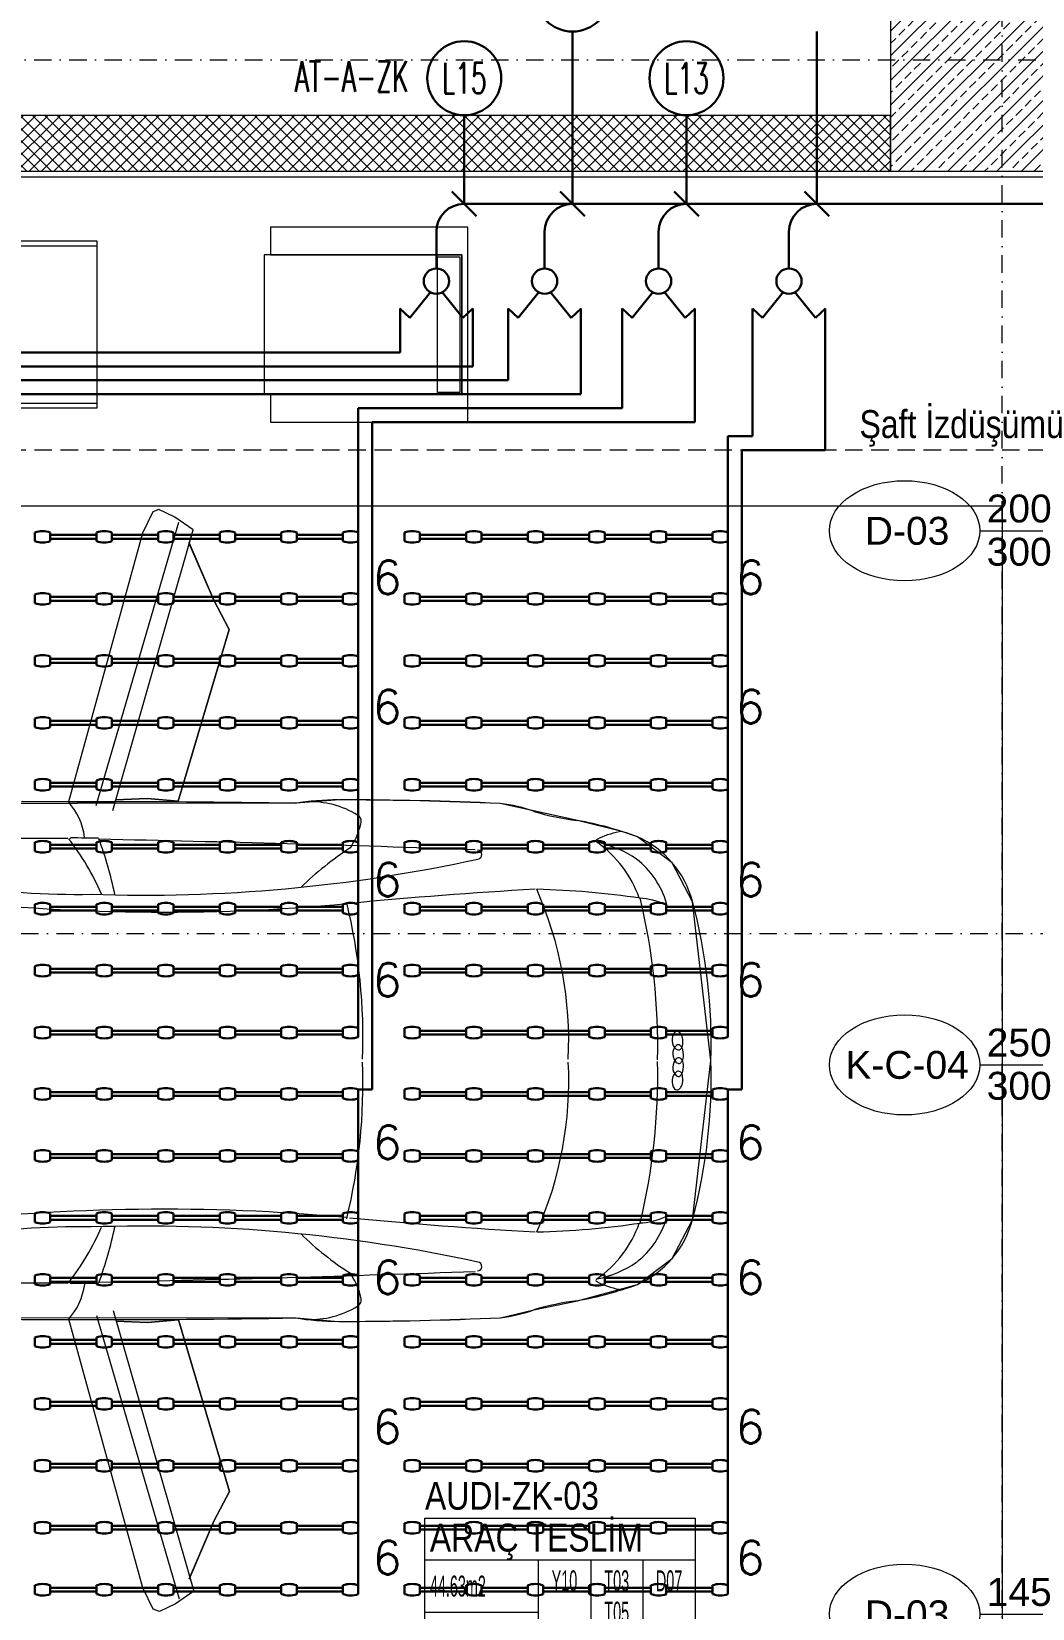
# Model space of a CAD drawing. Extents: x -1701 to 23780, y -363 to 7742.
# Drawn here: x 1575 to 1933, y 1430 to 1995 of the extents above; entities that cross this region are included whole.
import ezdxf
from ezdxf.enums import TextEntityAlignment as Align

# ---------------------------------------------------------------- set-up
doc = ezdxf.new("R2010")
doc.units = 0
doc.header["$LTSCALE"] = 25
doc.header["$MEASUREMENT"] = 0
for name, pattern in [('Audi$0$DASHDOT2', [0.5, 0.25, -0.125, 0, -0.125]), ('Audi$0$DOT2', [0.125, 0, -0.125]), ('Audi$0$HIDDEN', [0.375, 0.25, -0.125])]:
    doc.linetypes.add(name, pattern=pattern)
doc.layers.get('0').update_dxf_attribs({"color": 9, "lineweight": 9})
for name, color, linetype, lineweight in [('Audi$0$00', 8, 'Continuous', 9), ('Audi$0$01', 8, 'Continuous', 9), ('Audi$0$04', 8, 'Continuous', 9), ('Audi$0$05', 8, 'Continuous', 9), ('Audi$0$06D', 8, 'Continuous', 9), ('Audi$0$09W', 8, 'Continuous', 9), ('Audi$0$10', 8, 'Continuous', 9), ('Audi$0$14', 8, 'Continuous', 9), ('Audi$0$20', 8, 'Audi$0$DOT2', 9), ('Audi$0$21', 8, 'Continuous', 9), ('Audi$0$22', 8, 'Continuous', 9), ('Audi$0$24', 8, 'Audi$0$DASHDOT2', 9), ('E-KABLO', 7, 'Continuous', 30), ('E-KOMÜTATÖR ANAHTAR', 7, 'Continuous', 30), ('E-LİNYE', 7, 'Continuous', 30), ('OSRAM_LUM', 30, 'Continuous', 30)]:
    doc.layers.add(name, color=color, linetype=linetype, lineweight=lineweight)
doc.styles.add('Audi$0$Arial', font='arial.ttf', dxfattribs={"height": 2.5})
doc.styles.add('Audi$0$MuuM_TEXT-STANDART', font='ARIALN.TTF')
doc.styles.add('E-YAZI', font='txttw.shx')

# ---------------------------------------------------------------- blocks, each defined once
blk = doc.blocks.new('Audi$0$p-audi_koltuk1')
for points in [[(60, -70.8), (70, -70.8), (70, 0), (0, 0), (0, -70.8), (10, -70.8), (10, -2.2), (60, -2.2), (60, -70.8)], [(10, -73), (60, -73), (60, -2.2), (10, -2.2), (10, -73)], [(59.3, -10.9), (10.7, -10.9), (10.7, -2.9), (59.3, -2.9), (59.3, -10.9)]]:
    blk.add_lwpolyline(points, close=True)
blk = doc.blocks.new('Audi$0$p-audi-lounge_sehpa1')
for points in [[(0, 60), (60, 60), (60, 0), (0, 0)], [(1.76, 60), (58.24, 60), (58.24, 0), (1.76, 0)]]:
    blk.add_lwpolyline(points, close=True)
blk = doc.blocks.new('Audi$0$p-kolon_80x80')
at = {"layer": 'Audi$0$09W'}
h = blk.add_hatch(dxfattribs=at)
h.set_pattern_fill('ANSI33', color=256, scale=25, style=0)
h.set_pattern_definition([(45, (-1222.5, -385), (-4.419417, 4.419417), []), (45, (-1218.0806, -385), (-4.419417, 4.419417), [3.125, -1.5625])])
h.paths.add_polyline_path([(-40, -40), (40, -40), (40, 40), (-40, 40)])
blk.add_lwpolyline([(-40, -40), (40, -40), (40, 40), (-40, 40)], close=True)
blk = doc.blocks.new('Audi$0$P-AKS_AUDI')
at = {"layer": 'Audi$0$21', "linetype": 'Audi$0$DASHDOT2'}
blk.add_lwpolyline([(-3832.02, -1113.38), (266.92, -1113.38)], dxfattribs=at)
at = {"layer": 'Audi$0$24'}
for points in [[(-2800, -2590), (-2800, 1250)], [(-3840, -800), (360, -800)]]:
    blk.add_lwpolyline(points, dxfattribs=at)
blk = doc.blocks.new('Audi$0$0_roomno2')
blk.add_lwpolyline([(19.38, -10.5), (0, -10.5), (0, 0), (19.38, 0)], close=True)
for points in [[(0, -3), (19.38, -3)], [(8.12, -3), (8.12, -10.5)], [(11.88, -3), (11.88, -10.5)], [(15.62, -3), (15.62, -10.5)], [(0, -6.75), (8.12, -6.75)]]:
    blk.add_lwpolyline(points)
at = {"style": 'Audi$0$MuuM_TEXT-STANDART', "width": 0.6}
blk.add_text('H:', height=1.5, dxfattribs=at).set_placement((0.35, -8.61), align=Align.MIDDLE_LEFT)
at = {"style": 'Audi$0$Arial'}
blk.add_attdef('ODANO', (0, 1.17), '', height=2, dxfattribs=at)
blk.add_attdef('MEKANADI', text='', height=2, dxfattribs=at).set_placement((0.35, -3), align=Align.BOTTOM_LEFT)
at = {"style": 'Audi$0$MuuM_TEXT-STANDART', "width": 0.6}
for tag, p in [('M2', (0.35, -4.88)), ('TEMIZTAVANYUKSEKLIGI', (1.8, -8.61))]:
    blk.add_attdef(tag, text='', height=1.5, dxfattribs=at).set_placement(p, align=Align.MIDDLE_LEFT)
for tag, p in [('YER01', (10, -4.5)), ('TAVAN01', (13.75, -4.5)), ('DUVAR01', (17.5, -4.5)), ('YER02', (10, -6.75)), ('TAVAN02', (13.75, -6.75)), ('DUVAR02', (17.5, -6.75)), ('YER03', (10, -9)), ('TAVAN03', (13.75, -9)), ('DUVAR03', (17.5, -9))]:
    blk.add_attdef(tag, text='', height=1.5, dxfattribs=at).set_placement(p, align=Align.MIDDLE_CENTER)
blk = doc.blocks.new('Audi$0$p-zemin kat')
at = {"layer": 'Audi$0$09W'}
h = blk.add_hatch(dxfattribs=at)
h.set_pattern_fill('ANSI37', color=256, scale=25, style=0)
h.paths.add_polyline_path([(1262.5, 1945), (1882.5, 1945), (1882.5, 1965), (1262.5, 1965)])
at = {"layer": 'Audi$0$00'}
blk.add_lwpolyline([(1262.5, 1945), (1882.5, 1945), (1882.5, 1965), (1262.5, 1965)], close=True, dxfattribs=at)
at = {"layer": 'Audi$0$14'}
blk.add_lwpolyline([(1182.5, 1943), (1964.5, 1943), (1964.5, 2480), (1962.5, 2480)], dxfattribs=at)
at = {"layer": 'Audi$0$20', "linetype": 'Audi$0$HIDDEN', "lineweight": 0}
blk.add_lwpolyline([(1947.5, 1845), (1182.5, 1845), (1182.5, 1945), (1947.5, 1945)], close=True, dxfattribs=at)
blk.add_arc((4088.57, -323.37), 2647.53, 80.45701, 156.55486, dxfattribs=at)
at = {"layer": 'Audi$0$01'}
blk.add_blockref('Audi$0$p-kolon_80x80', (1922.5, 1985), dxfattribs=at)
at = {"layer": 'Audi$0$21'}
ref = blk.add_blockref('Audi$0$0_roomno2', (1715.62, 1462.01), dxfattribs=dict(at, xscale=5, yscale=5, zscale=5))
ref.add_attrib('ODANO', 'AUDI-ZK-03', dxfattribs={"layer": '0', "height": 10, "style": 'Audi$0$MuuM_TEXT-STANDART'}).set_placement((1715.62, 1462.01), align=Align.BOTTOM_LEFT)
ref.add_attrib('MEKANADI', 'ARAÇ TESLİM', dxfattribs={"layer": '0', "height": 10, "style": 'Audi$0$MuuM_TEXT-STANDART'}).set_placement((1717.37, 1447.01), align=Align.BOTTOM_LEFT)
ref.add_attrib('M2', '44.63m2', dxfattribs={"layer": '0', "height": 7.5, "style": 'Audi$0$MuuM_TEXT-STANDART', "width": 0.6}).set_placement((1717.37, 1437.64), align=Align.MIDDLE_LEFT)
ref.add_attrib('TEMIZTAVANYUKSEKLIGI', '3.00 M', dxfattribs={"layer": '0', "height": 7.5, "style": 'Audi$0$MuuM_TEXT-STANDART', "width": 0.6}).set_placement((1724.62, 1418.97), align=Align.MIDDLE_LEFT)
ref.add_attrib('YER01', 'Y10', dxfattribs={"layer": '0', "height": 7.5, "style": 'Audi$0$MuuM_TEXT-STANDART', "width": 0.6}).set_placement((1765.62, 1439.51), align=Align.MIDDLE_CENTER)
ref.add_attrib('TAVAN01', 'T03', dxfattribs={"layer": '0', "height": 7.5, "style": 'Audi$0$MuuM_TEXT-STANDART', "width": 0.6}).set_placement((1784.37, 1439.51), align=Align.MIDDLE_CENTER)
ref.add_attrib('DUVAR01', 'D07', dxfattribs={"layer": '0', "height": 7.5, "style": 'Audi$0$MuuM_TEXT-STANDART', "width": 0.6}).set_placement((1803.12, 1439.51), align=Align.MIDDLE_CENTER)
ref.add_attrib('TAVAN02', 'T05', dxfattribs={"layer": '0', "height": 7.5, "style": 'Audi$0$MuuM_TEXT-STANDART', "width": 0.6}).set_placement((1784.37, 1428.26), align=Align.MIDDLE_CENTER)
ref.add_attrib('TAVAN03', 'T09', dxfattribs={"layer": '0', "height": 7.5, "style": 'Audi$0$MuuM_TEXT-STANDART', "width": 0.6}).set_placement((1784.37, 1417.01), align=Align.MIDDLE_CENTER)
at = {"layer": 'Audi$0$24'}
blk.add_blockref('Audi$0$P-AKS_AUDI', (4722.5, 2785), dxfattribs=at)
blk = doc.blocks.new('Audi$0$0_doorno')
blk.add_lwpolyline([(4.5, 0), (12.5, 0)])
blk.add_ellipse((-0.89, 0), major_axis=(-5.39, 0), ratio=0.666667)
at = {"style": 'Audi$0$Arial'}
blk.add_attdef('YUKSEKLIK', text='', height=2, dxfattribs=at).set_placement((5, 12.3), align=Align.TOP_LEFT)
blk.add_attdef('KAPINO', text='', height=2, dxfattribs=at).set_placement((0, 0), align=Align.MIDDLE)
blk.add_attdef('GENISLIK', text='', height=2, dxfattribs=at).set_placement((5, -3.79), align=Align.BOTTOM_LEFT)
blk = doc.blocks.new('Audi$0$Group-321-1')
at = {"lineweight": 0}
for p, q in [((384783.0404, 69371.037), (384783.0455, 69371.0295)), ((384784.4115, 69370.3332), (384784.4025, 69370.333))]:
    blk.add_line(p, q, dxfattribs=at)
blk.add_lwpolyline([(384783.7337, 69368.6844), (384784.4562, 69370.087), (384784.5363, 69370.2162), (384784.6671, 69370.4777), (384784.7897, 69370.7386), (384784.8195, 69370.8587), (384784.8615, 69371.012), (384784.9078, 69371.2302), (384784.8821, 69371.3838), (384784.7923, 69371.511), (384784.3139, 69371.8312), (384783.7777, 69372.0326), (384783.6197, 69372.0318), (384783.48, 69371.9631), (384783.4374, 69371.9222), (384783.3299, 69371.7988), (384783.1493, 69371.5806), (384783.0089, 69371.3289), (384782.8745, 69371.074), (384782.8143, 69370.9298), (384782.099, 69369.5315)], dxfattribs=at)
for centre, radius, start, end in [((384783.7002, 69371.6914), 0.3498, 77.5866, 129.0276), ((384783.3657, 69370.1215), 1.955, 60.966, 77.834), ((384784.32, 69371.0452), 1.2443, 132.4655, 142.7244), ((384783.7203, 69371.8273), 0.2984, 161.3049, 177.7436), ((384783.7432, 69371.5713), 0.4025, 118.72, 140.7848), ((384783.6803, 69371.6404), 0.3125, 79.0353, 114.6797), ((384783.8912, 69371.7489), 0.2436, 127.2849, 150.4821), ((384783.7369, 69371.9408), 0.00701, 14.3074, 65.7877), ((384783.624, 69371.4545), 0.4181, 82.5082, 117.4781), ((384786.16, 69370.0997), 3.0479, 144.4513, 151.4415), ((384783.1339, 69369.6371), 2.3005, 61.7007, 76.2646), ((384782.5383, 69372.3373), 0.9575, 316.2186, 325.7418), ((384783.5084, 69371.8411), 0.0862, 181.346, 189.6397), ((384783.4275, 69371.8281), 0.00442, 198.8504, 328.8627), ((384783.4781, 69370.0639), 1.955, 47.8221, 64.6901), ((384784.1759, 69371.7659), 0.0116, 115.4859, 202.8384), ((384784.2048, 69371.7798), 0.0437, 204.9366, 291.601), ((384784.1827, 69371.7527), 0.0264, 86.2513, 116.6), ((384784.1802, 69371.7174), 0.0619, 44.0406, 86.0686), ((384784.219, 69371.7483), 0.0101, 111.9283, 196.7629), ((384784.245, 69371.7546), 0.0368, 193.5155, 249.2754), ((384784.2267, 69371.7313), 0.0287, 93.4709, 113.7003), ((384784.2157, 69371.751), 0.0129, 292.515, 43.913), ((384784.2218, 69371.692), 0.0681, 58.3409, 87.3083), ((384784.264, 69371.7268), 0.0131, 105.2381, 152.0925), ((384784.2396, 69371.7211), 0.0339, 22.2897, 58.1662), ((384784.2684, 69371.7064), 0.0339, 67.4899, 103.3665), ((384784.2588, 69371.7295), 0.0131, 333.5636, 20.4181), ((384784.2551, 69371.6749), 0.0681, 38.3479, 67.3152), ((384784.2513, 69371.7608), 0.045, 244.6107, 282.6822), ((384784.2665, 69371.7271), 0.0153, 157.3959, 204.4647), ((384784.2938, 69371.739), 0.045, 202.974, 241.0454), ((384784.2575, 69371.7317), 0.0153, 281.1914, 328.2602), ((384784.2924, 69371.7303), 0.0368, 236.3807, 292.1406), ((384784.3065, 69371.7044), 0.0129, 81.7431, 193.1412), ((384784.3363, 69371.7123), 0.0437, 194.0551, 280.7195), ((384784.3025, 69371.7054), 0.0101, 288.8932, 13.7278), ((384784.2842, 69371.7018), 0.0287, 11.9558, 32.1852), ((384784.2999, 69371.6559), 0.0619, 39.5875, 81.6156), ((384784.3419, 69371.6807), 0.0116, 282.8177, 10.1702), ((384784.3272, 69371.6786), 0.0264, 9.0561, 39.4048), ((384783.6081, 69371.2726), 0.5525, 133.0237, 146.1228), ((384783.2195, 69369.5931), 2.3005, 49.3915, 63.9554), ((384793.5272, 69365.622), 11.9668, 150.13727, 152.89723), ((384800.1056, 69364.1963), 18.1799, 156.13496, 158.24111), ((384783.405, 69370.2154), 1.343, 60.0174, 86.688), ((384784.5586, 69371.2508), 0.3498, 356.6286, 48.0695), ((384865.0479, 69325.7189), 93.6961, 150.803073, 151.627747), ((384777.8715, 69372.8535), 5.6052, 330.8944, 345.1644), ((384783.2749, 69371.4236), 0.0159, 339.0039, 150.3983), ((384784.4941, 69371.4395), 0.2436, 335.1741, 358.3712), ((384784.7399, 69371.4259), 0.00701, 59.8685, 111.3487), ((384784.5288, 69371.2049), 0.3125, 10.9765, 46.6208), ((384783.5314, 69370.1506), 1.343, 38.9682, 65.6387), ((384781.8315, 69372.3216), 3.0479, 334.2146, 341.2049), ((384784.4106, 69371.0507), 0.4181, 8.178, 43.1479), ((384784.436, 69371.2157), 0.4025, 344.8714, 6.9361), ((384783.6723, 69371.3777), 1.2443, 342.9317, 353.1906), ((384784.6574, 69371.3463), 0.2984, 307.9125, 324.3512), ((384783.7734, 69370.6126), 1.0105, 153.0695, 161.9186), ((384783.1168, 69370.8333), 0.3186, 120.9729, 155.4756), ((384782.9706, 69371.0742), 0.0369, 91.8, 120.3439), ((384782.963, 69371.0791), 0.0326, 45.4864, 78.5544), ((384782.8486, 69370.9332), 0.2179, 28.7618, 50.9848), ((384784.8286, 69371.1089), 0.00442, 156.7934, 286.8057), ((384784.7921, 69371.1821), 0.0862, 296.0164, 304.3102), ((384784.1506, 69371.1377), 1.1104, 185.593, 197.2706), ((384785.7608, 69370.6832), 0.9575, 159.9143, 169.4376), ((384768.9056, 69380.2116), 18.1799, 327.41502, 329.52117), ((384822.9409, 69349.5203), 45.4809, 151.91783, 153.89663), ((384776.6075, 69373.5829), 7.1236, 326.0794, 338.11644), ((384782.7341, 69368.9325), 2.0531, 60.6822, 76.5032), ((384784.272, 69370.9318), 0.5525, 339.5333, 352.6324), ((384782.8801, 69368.8575), 2.0531, 49.1529, 64.974), ((384788.9005, 69367.1922), 5.6052, 140.4918, 154.7617), ((384699.7855, 69410.5499), 93.6961, 334.028379, 334.853054), ((384773.8988, 69375.6976), 11.9668, 332.7589, 335.51885), ((384784.589, 69370.7491), 0.0159, 335.2578, 146.6522), ((384790.2301, 69366.5903), 7.1236, 147.53968, 159.57673), ((384783.8462, 69371.294), 1.1104, 288.3855, 300.0631), ((384784.4389, 69370.1168), 0.2179, 74.6714, 96.8944), ((384784.4908, 69370.2948), 0.0326, 47.1018, 80.1697), ((384784.2014, 69370.2765), 0.3186, 330.1806, 4.6832), ((384784.4824, 69370.2982), 0.0369, 5.3122, 33.8561), ((384782.4965, 69369.975), 0.2388, 70.6349, 104.3906), ((384825.273, 69347.607), 48.3027, 152.0551, 152.17195), ((384782.4028, 69368.6925), 1.5636, 74.9854, 82.5895), ((384783.6393, 69370.6814), 1.0105, 323.7375, 332.5866), ((384782.7293, 69369.2079), 0.9545, 86.6279, 100.516), ((384782.5618, 69370.1533), 0.00585, 151.7805, 223.8989), ((384821.1879, 69350.0129), 43.565, 152.47687, 153.59071), ((384780.1046, 69371.4451), 2.9727, 314.8855, 333.6766), ((384743.6698, 69390.211), 45.4809, 331.7595, 333.7383), ((384782.8782, 69368.4484), 1.5636, 43.0666, 50.6707), ((384783.1066, 69369.0142), 0.9545, 25.1401, 39.0282), ((384786.4545, 69368.1856), 2.9727, 151.9795, 170.7706), ((384740.7557, 69390.9906), 48.3027, 333.48418, 333.60103), ((384745.0919, 69389.0738), 43.565, 332.06542, 333.17925), ((384783.9724, 69369.4292), 0.00585, 261.7572, 333.8756), ((384783.8657, 69369.2721), 0.2388, 21.2655, 55.0212)]:
    blk.add_arc(centre, radius, start, end, dxfattribs=at)
blk = doc.blocks.new('Audi$0$Group-324-1')
for p, q in [((384781.7031, 69371.0121), (384781.6524, 69370.9735)), ((384781.7733, 69371.0498), (384781.7031, 69371.0121)), ((384782.4941, 69370.2883), (384781.7252, 69371.016)), ((384782.5366, 69370.3335), (384781.7733, 69371.0498)), ((384781.8057, 69371.015), (384782.0321, 69370.9999)), ((384782.0321, 69370.9999), (384782.1497, 69371.0007)), ((384782.1497, 69371.0007), (384782.6141, 69370.5571)), ((384781.6524, 69370.9735), (384781.6499, 69370.9499)), ((384781.6499, 69370.9499), (384781.7011, 69370.8824)), ((384781.7011, 69370.8824), (384782.4371, 69370.2063)), ((384782.6141, 69370.5571), (384782.5545, 69370.4624)), ((384782.5545, 69370.4624), (384782.5076, 69370.3596))]:
    blk.add_line(p, q)
blk.add_lwpolyline([(384782.6141, 69370.5571), (384782.1497, 69371.0007), (384782.0321, 69370.9999), (384781.8107, 69371.0146), (384781.7733, 69371.0498), (384781.7031, 69371.0121), (384781.6524, 69370.9735), (384781.6499, 69370.9499), (384781.7011, 69370.8824), (384782.4371, 69370.2063), (384782.5131, 69370.3555), (384782.5079, 69370.3604), (384782.5545, 69370.4624)], close=True)
blk = doc.blocks.new('Audi$0$Group-325-1')
for p, q in [((384784.2699, 69369.7089), (384784.2277, 69369.6053)), ((384784.901, 69369.5901), (384784.2699, 69369.7089)), ((384784.2277, 69369.6053), (384784.1715, 69369.5072)), ((384784.9688, 69369.494), (384784.901, 69369.5901)), ((384784.1334, 69369.5156), (384785.1602, 69369.3127)), ((384785.1131, 69369.3188), (384784.9688, 69369.494)), ((384784.1214, 69369.4547), (384785.1608, 69369.254)), ((384785.0663, 69369.1565), (384784.0879, 69369.3606)), ((384785.1602, 69369.3127), (384785.1706, 69369.2337)), ((384785.1706, 69369.2337), (384785.1687, 69369.1701)), ((384785.151, 69369.1543), (384785.0663, 69369.1565)), ((384785.1687, 69369.1701), (384785.151, 69369.1543))]:
    blk.add_line(p, q)
blk.add_lwpolyline([(384784.2699, 69369.7089), (384784.901, 69369.5901), (384784.9688, 69369.494), (384785.1099, 69369.3227), (384785.1602, 69369.3127), (384785.1706, 69369.2337), (384785.1687, 69369.1701), (384785.151, 69369.1543), (384785.0663, 69369.1565), (384784.0879, 69369.3606), (384784.1366, 69369.4517), (384784.166, 69369.5091), (384784.1719, 69369.508), (384784.2277, 69369.6053)], close=True)
blk = doc.blocks.new('Audi$0$p-audi_arac')
at = {"layer": 'Audi$0$06D', "lineweight": 0, "flags": 128}
blk.add_lwpolyline([(695.6, 0.8), (-4.4, 0.8), (-4.4, 400.8), (695.6, 400.8)], close=True, dxfattribs=at)
at = {"xscale": 99.99999999999999, "yscale": 99.99999999999999, "zscale": 99.99999999999999, "rotation": 117.1763778173342}
for name in ['Audi$0$Group-321-1', 'Audi$0$Group-325-1', 'Audi$0$Group-324-1']:
    blk.add_blockref(name, (23745751.03, -31061967.79), dxfattribs=at)
blk = doc.blocks.new('Audi')
at = {"layer": 'Audi$0$20', "linetype": 'Audi$0$HIDDEN', "lineweight": 0}
blk.add_lwpolyline([(1754.32, 730, -0.342283), (4527.5, 2199.66, -0.342283)], format="xyb", dxfattribs=at)
at = {"layer": 'Audi$0$04', "rotation": 180}
blk.add_blockref('Audi$0$p-audi_arac', (1918.1, 1825.8), dxfattribs=at)
at = {"layer": 'Audi$0$05', "rotation": 270}
for name, p in [('Audi$0$p-audi_koltuk1', (1731, 1925)), ('Audi$0$p-audi-lounge_sehpa1', (1538, 1920))]:
    blk.add_blockref(name, p, dxfattribs=at)
at = {"layer": 'Audi$0$10'}
blk.add_blockref('Audi$0$p-zemin kat', (0, 0), dxfattribs=at)
at = {"layer": 'Audi$0$22'}
ref = blk.add_blockref('Audi$0$0_doorno', (1891.99, 1816.06), dxfattribs=dict(at, xscale=5, yscale=5, zscale=5))
ref.add_attrib('KAPINO', 'D-03', dxfattribs={"layer": '0', "height": 10, "style": 'Audi$0$Arial'}).set_placement((1888.46, 1816.06), align=Align.MIDDLE)
ref.add_attrib('GENISLIK', '200', dxfattribs={"layer": '0', "height": 10, "style": 'Audi$0$Arial'}).set_placement((1916.99, 1816.06), align=Align.BOTTOM_LEFT)
ref.add_attrib('YUKSEKLIK', '300', dxfattribs={"layer": '0', "height": 10, "style": 'Audi$0$Arial'}).set_placement((1916.99, 1813.56), align=Align.TOP_LEFT)
ref = blk.add_blockref('Audi$0$0_doorno', (1891.99, 1624.54), dxfattribs=dict(at, xscale=5, yscale=5, zscale=5))
ref.add_attrib('KAPINO', 'K-C-04', dxfattribs={"layer": '0', "height": 10, "style": 'Audi$0$Arial'}).set_placement((1888.46, 1624.54), align=Align.MIDDLE)
ref.add_attrib('GENISLIK', '250', dxfattribs={"layer": '0', "height": 10, "style": 'Audi$0$Arial'}).set_placement((1916.99, 1624.54), align=Align.BOTTOM_LEFT)
ref.add_attrib('YUKSEKLIK', '300', dxfattribs={"layer": '0', "height": 10, "style": 'Audi$0$Arial'}).set_placement((1916.99, 1622.04), align=Align.TOP_LEFT)
ref = blk.add_blockref('Audi$0$0_doorno', (1891.99, 1427.51), dxfattribs=dict(at, xscale=5, yscale=5, zscale=5))
ref.add_attrib('KAPINO', 'D-03', dxfattribs={"layer": '0', "height": 10, "style": 'Audi$0$Arial'}).set_placement((1888.46, 1427.51), align=Align.MIDDLE)
ref.add_attrib('GENISLIK', '145', dxfattribs={"layer": '0', "height": 10, "style": 'Audi$0$Arial'}).set_placement((1916.99, 1427.51), align=Align.BOTTOM_LEFT)
ref.add_attrib('YUKSEKLIK', '300', dxfattribs={"layer": '0', "height": 10, "style": 'Audi$0$Arial'}).set_placement((1916.99, 1425.01), align=Align.TOP_LEFT)
at = {"layer": 'Audi$0$21', "insert": (1871.39, 1846.24), "char_height": 10, "width": 214.3961, "attachment_point": 7, "style": 'Audi$0$MuuM_TEXT-STANDART'}
blk.add_mtext('Şaft İzdüşümü', dxfattribs=at)
blk = doc.blocks.new('Osram_Dragon_Chain')
at = {"layer": 'OSRAM_LUM'}
for p, q in [((-2.76, -1.58), (-2.76, 1.57)), ((2.76, 1.58), (2.76, -1.58))]:
    blk.add_line(p, q, dxfattribs=at)
for centre, start, end in [((0.01, -5.91), 69.8104, 110.3276), ((0.01, 5.9), 249.6724, 290.1896)]:
    blk.add_arc(centre, 7.97, start, end, dxfattribs=at)
blk = doc.blocks.new('100_KOMÜTATÖR ANAHTAR')
at = {"layer": 'E-KOMÜTATÖR ANAHTAR', "color": 4}
for p, q in [((-1.7, 5.52), (-2.33, 4.92)), ((-0.37, 3.86), (-1.7, 5.52)), ((0.37, 3.86), (1.7, 5.52)), ((1.7, 5.52), (2.33, 4.92)), ((0, 2.35), (0, 0))]:
    blk.add_line(p, q, dxfattribs=at)
blk.add_circle((0, 3.16), 0.81, dxfattribs=at)

msp = doc.modelspace()

# ---------------------------------------------------------------- linework, layer by layer
at = {"layer": 'E-KABLO', "color": 6}
for p, q in [((1729.7, 1933.3), (2007.6, 1933.3)), ((1706.67, 1895.74), (1706.67, 1880.02)), ((1732.72, 1895.74), (1732.72, 1875.02)), ((1745.49, 1895.74), (1745.49, 1870.02)), ((1771.54, 1895.74), (1771.54, 1865.02)), ((1786.35, 1895.74), (1786.35, 1860.02)), ((1812.4, 1895.74), (1812.4, 1855.02)), ((1833.08, 1895.74), (1833.08, 1850.02)), ((1859.13, 1895.74), (1859.13, 1845.02)), ((1706.67, 1880.02), (1426.72, 1880.02)), ((1732.72, 1875.02), (1431.72, 1875.02)), ((1745.49, 1870.02), (1559.22, 1870.02)), ((1771.54, 1865.02), (1564.22, 1865.02)), ((1691.72, 1634.53), (1691.72, 1860.02)), ((1786.35, 1860.02), (1691.72, 1860.02)), ((1812.4, 1855.02), (1696.72, 1855.02)), ((1696.72, 1615.69), (1696.72, 1855.02)), ((1824.22, 1634.53), (1824.22, 1850.02)), ((1833.08, 1850.02), (1824.22, 1850.02)), ((1859.13, 1845.02), (1829.22, 1845.02)), ((1829.22, 1615.69), (1829.22, 1845.02)), ((1691.72, 1615.69), (1696.72, 1615.69)), ((1691.72, 1434.76), (1691.72, 1612.53)), ((1824.22, 1615.69), (1829.22, 1615.69)), ((1824.22, 1434.76), (1824.22, 1612.53))]:
    msp.add_line(p, q, dxfattribs=at)
for centre in [(1729.7, 1923.3), (1768.51, 1923.3), (1809.37, 1923.3), (1856.11, 1923.3)]:
    msp.add_arc(centre, 10, 90, 180, dxfattribs=at)
at = {"layer": 'E-LİNYE', "color": 7, "linetype": 'Continuous'}
for p, q in [((1768.51, 1995.1), (1768.51, 1933.3)), ((1856.11, 1995.1), (1856.11, 1933.3)), ((1729.7, 1965.1), (1729.7, 1933.3)), ((1809.37, 1965.1), (1809.37, 1933.3)), ((1734.12, 1928.88), (1725.28, 1937.72)), ((1772.93, 1928.88), (1764.09, 1937.72)), ((1813.79, 1928.88), (1804.95, 1937.72)), ((1860.53, 1928.88), (1851.69, 1937.72))]:
    msp.add_line(p, q, dxfattribs=at)
for centre in [(1768.51, 2008.36), (1729.7, 1978.36), (1809.37, 1978.36)]:
    msp.add_circle(centre, 13.26, dxfattribs=at)
at = {"layer": 'OSRAM_LUM'}
for p, q in [((1581.3, 1814.56), (1597.86, 1814.56)), ((1581.3, 1813.2), (1597.86, 1813.2)), ((1603.39, 1814.56), (1619.95, 1814.56)), ((1603.39, 1813.2), (1619.95, 1813.2)), ((1625.47, 1814.56), (1642.03, 1814.56)), ((1625.47, 1813.2), (1642.03, 1813.2)), ((1647.55, 1814.56), (1664.11, 1814.56)), ((1647.55, 1813.2), (1664.11, 1813.2)), ((1669.64, 1814.56), (1686.2, 1814.56)), ((1669.64, 1813.2), (1686.2, 1813.2)), ((1713.8, 1814.56), (1730.36, 1814.56)), ((1713.8, 1813.2), (1730.36, 1813.2)), ((1735.89, 1814.56), (1752.45, 1814.56)), ((1735.89, 1813.2), (1752.45, 1813.2)), ((1757.97, 1814.56), (1774.53, 1814.56)), ((1757.97, 1813.2), (1774.53, 1813.2)), ((1780.05, 1814.56), (1796.61, 1814.56)), ((1780.05, 1813.2), (1796.61, 1813.2)), ((1802.14, 1814.56), (1818.7, 1814.56)), ((1802.14, 1813.2), (1818.7, 1813.2)), ((1581.3, 1792.34), (1597.86, 1792.34)), ((1581.3, 1790.98), (1597.86, 1790.98)), ((1603.39, 1792.34), (1619.95, 1792.34)), ((1603.39, 1790.98), (1619.95, 1790.98)), ((1625.47, 1792.34), (1642.03, 1792.34)), ((1625.47, 1790.98), (1642.03, 1790.98)), ((1647.55, 1792.34), (1664.11, 1792.34)), ((1647.55, 1790.98), (1664.11, 1790.98)), ((1669.64, 1792.34), (1686.2, 1792.34)), ((1669.64, 1790.98), (1686.2, 1790.98)), ((1713.8, 1792.34), (1730.36, 1792.34)), ((1713.8, 1790.98), (1730.36, 1790.98)), ((1735.89, 1792.34), (1752.45, 1792.34)), ((1735.89, 1790.98), (1752.45, 1790.98)), ((1757.97, 1792.34), (1774.53, 1792.34)), ((1757.97, 1790.98), (1774.53, 1790.98)), ((1780.05, 1792.34), (1796.61, 1792.34)), ((1780.05, 1790.98), (1796.61, 1790.98)), ((1802.14, 1792.34), (1818.7, 1792.34)), ((1802.14, 1790.98), (1818.7, 1790.98)), ((1581.3, 1770.12), (1597.86, 1770.12)), ((1603.39, 1770.12), (1619.95, 1770.12)), ((1625.47, 1770.12), (1642.03, 1770.12)), ((1647.55, 1770.12), (1664.11, 1770.12)), ((1669.64, 1770.12), (1686.2, 1770.12)), ((1713.8, 1770.12), (1730.36, 1770.12)), ((1735.89, 1770.12), (1752.45, 1770.12)), ((1757.97, 1770.12), (1774.53, 1770.12)), ((1780.05, 1770.12), (1796.61, 1770.12)), ((1802.14, 1770.12), (1818.7, 1770.12)), ((1581.3, 1768.75), (1597.86, 1768.75)), ((1603.39, 1768.75), (1619.95, 1768.75)), ((1625.47, 1768.75), (1642.03, 1768.75)), ((1647.55, 1768.75), (1664.11, 1768.75)), ((1669.64, 1768.75), (1686.2, 1768.75)), ((1713.8, 1768.75), (1730.36, 1768.75)), ((1735.89, 1768.75), (1752.45, 1768.75)), ((1757.97, 1768.75), (1774.53, 1768.75)), ((1780.05, 1768.75), (1796.61, 1768.75)), ((1802.14, 1768.75), (1818.7, 1768.75)), ((1581.3, 1747.9), (1597.86, 1747.9)), ((1603.39, 1747.9), (1619.95, 1747.9)), ((1625.47, 1747.9), (1642.03, 1747.9)), ((1647.55, 1747.9), (1664.11, 1747.9)), ((1669.64, 1747.9), (1686.2, 1747.9)), ((1713.8, 1747.9), (1730.36, 1747.9)), ((1735.89, 1747.9), (1752.45, 1747.9)), ((1757.97, 1747.9), (1774.53, 1747.9)), ((1780.05, 1747.9), (1796.61, 1747.9)), ((1802.14, 1747.9), (1818.7, 1747.9)), ((1581.3, 1746.53), (1597.86, 1746.53)), ((1603.39, 1746.53), (1619.95, 1746.53)), ((1625.47, 1746.53), (1642.03, 1746.53)), ((1647.55, 1746.53), (1664.11, 1746.53)), ((1669.64, 1746.53), (1686.2, 1746.53)), ((1713.8, 1746.53), (1730.36, 1746.53)), ((1735.89, 1746.53), (1752.45, 1746.53)), ((1757.97, 1746.53), (1774.53, 1746.53)), ((1780.05, 1746.53), (1796.61, 1746.53)), ((1802.14, 1746.53), (1818.7, 1746.53)), ((1581.3, 1725.68), (1597.86, 1725.68)), ((1603.39, 1725.68), (1619.95, 1725.68)), ((1625.47, 1725.68), (1642.03, 1725.68)), ((1647.55, 1725.68), (1664.11, 1725.68)), ((1669.64, 1725.68), (1686.2, 1725.68)), ((1713.8, 1725.68), (1730.36, 1725.68)), ((1735.89, 1725.68), (1752.45, 1725.68)), ((1757.97, 1725.68), (1774.53, 1725.68)), ((1780.05, 1725.68), (1796.61, 1725.68)), ((1802.14, 1725.68), (1818.7, 1725.68)), ((1581.3, 1724.31), (1597.86, 1724.31)), ((1603.39, 1724.31), (1619.95, 1724.31)), ((1625.47, 1724.31), (1642.03, 1724.31)), ((1647.55, 1724.31), (1664.11, 1724.31)), ((1669.64, 1724.31), (1686.2, 1724.31)), ((1713.8, 1724.31), (1730.36, 1724.31)), ((1735.89, 1724.31), (1752.45, 1724.31)), ((1757.97, 1724.31), (1774.53, 1724.31)), ((1780.05, 1724.31), (1796.61, 1724.31)), ((1802.14, 1724.31), (1818.7, 1724.31)), ((1581.3, 1703.46), (1597.86, 1703.46)), ((1603.39, 1703.46), (1619.95, 1703.46)), ((1625.47, 1703.46), (1642.03, 1703.46)), ((1647.55, 1703.46), (1664.11, 1703.46)), ((1669.64, 1703.46), (1686.2, 1703.46)), ((1713.8, 1703.46), (1730.36, 1703.46)), ((1735.89, 1703.46), (1752.45, 1703.46)), ((1757.97, 1703.46), (1774.53, 1703.46)), ((1780.05, 1703.46), (1796.61, 1703.46)), ((1802.14, 1703.46), (1818.7, 1703.46)), ((1581.3, 1702.09), (1597.86, 1702.09)), ((1603.39, 1702.09), (1619.95, 1702.09)), ((1625.47, 1702.09), (1642.03, 1702.09)), ((1647.55, 1702.09), (1664.11, 1702.09)), ((1669.64, 1702.09), (1686.2, 1702.09)), ((1713.8, 1702.09), (1730.36, 1702.09)), ((1735.89, 1702.09), (1752.45, 1702.09)), ((1757.97, 1702.09), (1774.53, 1702.09)), ((1780.05, 1702.09), (1796.61, 1702.09)), ((1802.14, 1702.09), (1818.7, 1702.09)), ((1581.3, 1681.24), (1597.86, 1681.24)), ((1581.3, 1679.87), (1597.86, 1679.87)), ((1603.39, 1681.24), (1619.95, 1681.24)), ((1603.39, 1679.87), (1619.95, 1679.87)), ((1625.47, 1681.24), (1642.03, 1681.24)), ((1625.47, 1679.87), (1642.03, 1679.87)), ((1647.55, 1681.24), (1664.11, 1681.24)), ((1647.55, 1679.87), (1664.11, 1679.87)), ((1669.64, 1681.24), (1686.2, 1681.24)), ((1669.64, 1679.87), (1686.2, 1679.87)), ((1713.8, 1681.24), (1730.36, 1681.24)), ((1713.8, 1679.87), (1730.36, 1679.87)), ((1735.89, 1681.24), (1752.45, 1681.24)), ((1735.89, 1679.87), (1752.45, 1679.87)), ((1757.97, 1681.24), (1774.53, 1681.24)), ((1757.97, 1679.87), (1774.53, 1679.87)), ((1780.05, 1681.24), (1796.61, 1681.24)), ((1780.05, 1679.87), (1796.61, 1679.87)), ((1802.14, 1681.24), (1818.7, 1681.24)), ((1802.14, 1679.87), (1818.7, 1679.87)), ((1581.3, 1659.01), (1597.86, 1659.01)), ((1581.3, 1657.65), (1597.86, 1657.65)), ((1603.39, 1659.01), (1619.95, 1659.01)), ((1603.39, 1657.65), (1619.95, 1657.65)), ((1625.47, 1659.01), (1642.03, 1659.01)), ((1625.47, 1657.65), (1642.03, 1657.65)), ((1647.55, 1659.01), (1664.11, 1659.01)), ((1647.55, 1657.65), (1664.11, 1657.65)), ((1669.64, 1659.01), (1686.2, 1659.01)), ((1669.64, 1657.65), (1686.2, 1657.65)), ((1713.8, 1659.01), (1730.36, 1659.01)), ((1713.8, 1657.65), (1730.36, 1657.65)), ((1735.89, 1659.01), (1752.45, 1659.01)), ((1735.89, 1657.65), (1752.45, 1657.65)), ((1757.97, 1659.01), (1774.53, 1659.01)), ((1757.97, 1657.65), (1774.53, 1657.65)), ((1780.05, 1659.01), (1796.61, 1659.01)), ((1780.05, 1657.65), (1796.61, 1657.65)), ((1802.14, 1659.01), (1818.7, 1659.01)), ((1802.14, 1657.65), (1818.7, 1657.65)), ((1581.3, 1636.79), (1597.86, 1636.79)), ((1581.3, 1635.43), (1597.86, 1635.43)), ((1603.39, 1636.79), (1619.95, 1636.79)), ((1603.39, 1635.43), (1619.95, 1635.43)), ((1625.47, 1636.79), (1642.03, 1636.79)), ((1625.47, 1635.43), (1642.03, 1635.43)), ((1647.55, 1636.79), (1664.11, 1636.79)), ((1647.55, 1635.43), (1664.11, 1635.43)), ((1669.64, 1636.79), (1686.2, 1636.79)), ((1669.64, 1635.43), (1686.2, 1635.43)), ((1713.8, 1636.79), (1730.36, 1636.79)), ((1713.8, 1635.43), (1730.36, 1635.43)), ((1735.89, 1636.79), (1752.45, 1636.79)), ((1735.89, 1635.43), (1752.45, 1635.43)), ((1757.97, 1636.79), (1774.53, 1636.79)), ((1757.97, 1635.43), (1774.53, 1635.43)), ((1780.05, 1636.79), (1796.61, 1636.79)), ((1780.05, 1635.43), (1796.61, 1635.43)), ((1802.14, 1636.79), (1818.7, 1636.79)), ((1802.14, 1635.43), (1818.7, 1635.43)), ((1581.3, 1614.79), (1597.86, 1614.79)), ((1581.3, 1613.43), (1597.86, 1613.43)), ((1603.39, 1614.79), (1619.95, 1614.79)), ((1603.39, 1613.43), (1619.95, 1613.43)), ((1625.47, 1614.79), (1642.03, 1614.79)), ((1625.47, 1613.43), (1642.03, 1613.43)), ((1647.55, 1614.79), (1664.11, 1614.79)), ((1647.55, 1613.43), (1664.11, 1613.43)), ((1669.64, 1614.79), (1686.2, 1614.79)), ((1669.64, 1613.43), (1686.2, 1613.43)), ((1713.8, 1614.79), (1730.36, 1614.79)), ((1713.8, 1613.43), (1730.36, 1613.43)), ((1735.89, 1614.79), (1752.45, 1614.79)), ((1735.89, 1613.43), (1752.45, 1613.43)), ((1757.97, 1614.79), (1774.53, 1614.79)), ((1757.97, 1613.43), (1774.53, 1613.43)), ((1780.05, 1614.79), (1796.61, 1614.79)), ((1780.05, 1613.43), (1796.61, 1613.43)), ((1802.14, 1614.79), (1818.7, 1614.79)), ((1802.14, 1613.43), (1818.7, 1613.43)), ((1581.3, 1592.57), (1597.86, 1592.57)), ((1581.3, 1591.2), (1597.86, 1591.2)), ((1603.39, 1592.57), (1619.95, 1592.57)), ((1603.39, 1591.2), (1619.95, 1591.2)), ((1625.47, 1592.57), (1642.03, 1592.57)), ((1625.47, 1591.2), (1642.03, 1591.2)), ((1647.55, 1592.57), (1664.11, 1592.57)), ((1647.55, 1591.2), (1664.11, 1591.2)), ((1669.64, 1592.57), (1686.2, 1592.57)), ((1669.64, 1591.2), (1686.2, 1591.2)), ((1713.8, 1592.57), (1730.36, 1592.57)), ((1713.8, 1591.2), (1730.36, 1591.2)), ((1735.89, 1592.57), (1752.45, 1592.57)), ((1735.89, 1591.2), (1752.45, 1591.2)), ((1757.97, 1592.57), (1774.53, 1592.57)), ((1757.97, 1591.2), (1774.53, 1591.2)), ((1780.05, 1592.57), (1796.61, 1592.57)), ((1780.05, 1591.2), (1796.61, 1591.2)), ((1802.14, 1592.57), (1818.7, 1592.57)), ((1802.14, 1591.2), (1818.7, 1591.2)), ((1581.3, 1570.35), (1597.86, 1570.35)), ((1581.3, 1568.98), (1597.86, 1568.98)), ((1603.39, 1570.35), (1619.95, 1570.35)), ((1603.39, 1568.98), (1619.95, 1568.98)), ((1625.47, 1570.35), (1642.03, 1570.35)), ((1625.47, 1568.98), (1642.03, 1568.98)), ((1647.55, 1570.35), (1664.11, 1570.35)), ((1647.55, 1568.98), (1664.11, 1568.98)), ((1669.64, 1570.35), (1686.2, 1570.35)), ((1669.64, 1568.98), (1686.2, 1568.98)), ((1713.8, 1570.35), (1730.36, 1570.35)), ((1713.8, 1568.98), (1730.36, 1568.98)), ((1735.89, 1570.35), (1752.45, 1570.35)), ((1735.89, 1568.98), (1752.45, 1568.98)), ((1757.97, 1570.35), (1774.53, 1570.35)), ((1757.97, 1568.98), (1774.53, 1568.98)), ((1780.05, 1570.35), (1796.61, 1570.35)), ((1780.05, 1568.98), (1796.61, 1568.98)), ((1802.14, 1570.35), (1818.7, 1570.35)), ((1802.14, 1568.98), (1818.7, 1568.98)), ((1581.3, 1548.13), (1597.86, 1548.13)), ((1581.3, 1546.76), (1597.86, 1546.76)), ((1603.39, 1548.13), (1619.95, 1548.13)), ((1603.39, 1546.76), (1619.95, 1546.76)), ((1625.47, 1548.13), (1642.03, 1548.13)), ((1625.47, 1546.76), (1642.03, 1546.76)), ((1647.55, 1548.13), (1664.11, 1548.13)), ((1647.55, 1546.76), (1664.11, 1546.76)), ((1669.64, 1548.13), (1686.2, 1548.13)), ((1669.64, 1546.76), (1686.2, 1546.76)), ((1713.8, 1548.13), (1730.36, 1548.13)), ((1713.8, 1546.76), (1730.36, 1546.76)), ((1735.89, 1548.13), (1752.45, 1548.13)), ((1735.89, 1546.76), (1752.45, 1546.76)), ((1757.97, 1548.13), (1774.53, 1548.13)), ((1757.97, 1546.76), (1774.53, 1546.76)), ((1780.05, 1548.13), (1796.61, 1548.13)), ((1780.05, 1546.76), (1796.61, 1546.76)), ((1802.14, 1548.13), (1818.7, 1548.13)), ((1802.14, 1546.76), (1818.7, 1546.76)), ((1581.3, 1525.91), (1597.86, 1525.91)), ((1581.3, 1524.54), (1597.86, 1524.54)), ((1603.39, 1525.91), (1619.95, 1525.91)), ((1603.39, 1524.54), (1619.95, 1524.54)), ((1625.47, 1525.91), (1642.03, 1525.91)), ((1625.47, 1524.54), (1642.03, 1524.54)), ((1647.55, 1525.91), (1664.11, 1525.91)), ((1647.55, 1524.54), (1664.11, 1524.54)), ((1669.64, 1525.91), (1686.2, 1525.91)), ((1669.64, 1524.54), (1686.2, 1524.54)), ((1713.8, 1525.91), (1730.36, 1525.91)), ((1713.8, 1524.54), (1730.36, 1524.54)), ((1735.89, 1525.91), (1752.45, 1525.91)), ((1735.89, 1524.54), (1752.45, 1524.54)), ((1757.97, 1525.91), (1774.53, 1525.91)), ((1757.97, 1524.54), (1774.53, 1524.54)), ((1780.05, 1525.91), (1796.61, 1525.91)), ((1780.05, 1524.54), (1796.61, 1524.54)), ((1802.14, 1525.91), (1818.7, 1525.91)), ((1802.14, 1524.54), (1818.7, 1524.54)), ((1581.3, 1503.69), (1597.86, 1503.69)), ((1581.3, 1502.32), (1597.86, 1502.32)), ((1603.39, 1503.69), (1619.95, 1503.69)), ((1603.39, 1502.32), (1619.95, 1502.32)), ((1625.47, 1503.69), (1642.03, 1503.69)), ((1625.47, 1502.32), (1642.03, 1502.32)), ((1647.55, 1503.69), (1664.11, 1503.69)), ((1647.55, 1502.32), (1664.11, 1502.32)), ((1669.64, 1503.69), (1686.2, 1503.69)), ((1669.64, 1502.32), (1686.2, 1502.32)), ((1713.8, 1503.69), (1730.36, 1503.69)), ((1713.8, 1502.32), (1730.36, 1502.32)), ((1735.89, 1503.69), (1752.45, 1503.69)), ((1735.89, 1502.32), (1752.45, 1502.32)), ((1757.97, 1503.69), (1774.53, 1503.69)), ((1757.97, 1502.32), (1774.53, 1502.32)), ((1780.05, 1503.69), (1796.61, 1503.69)), ((1780.05, 1502.32), (1796.61, 1502.32)), ((1802.14, 1503.69), (1818.7, 1503.69)), ((1802.14, 1502.32), (1818.7, 1502.32)), ((1581.3, 1481.46), (1597.86, 1481.46)), ((1581.3, 1480.1), (1597.86, 1480.1)), ((1603.39, 1481.46), (1619.95, 1481.46)), ((1603.39, 1480.1), (1619.95, 1480.1)), ((1625.47, 1481.46), (1642.03, 1481.46)), ((1625.47, 1480.1), (1642.03, 1480.1)), ((1647.55, 1481.46), (1664.11, 1481.46)), ((1647.55, 1480.1), (1664.11, 1480.1)), ((1669.64, 1481.46), (1686.2, 1481.46)), ((1669.64, 1480.1), (1686.2, 1480.1)), ((1713.8, 1481.46), (1730.36, 1481.46)), ((1713.8, 1480.1), (1730.36, 1480.1)), ((1735.89, 1481.46), (1752.45, 1481.46)), ((1735.89, 1480.1), (1752.45, 1480.1)), ((1757.97, 1481.46), (1774.53, 1481.46)), ((1757.97, 1480.1), (1774.53, 1480.1)), ((1780.05, 1481.46), (1796.61, 1481.46)), ((1780.05, 1480.1), (1796.61, 1480.1)), ((1802.14, 1481.46), (1818.7, 1481.46)), ((1802.14, 1480.1), (1818.7, 1480.1)), ((1581.3, 1459.24), (1597.86, 1459.24)), ((1603.39, 1459.24), (1619.95, 1459.24)), ((1625.47, 1459.24), (1642.03, 1459.24)), ((1647.55, 1459.24), (1664.11, 1459.24)), ((1669.64, 1459.24), (1686.2, 1459.24)), ((1713.8, 1459.24), (1730.36, 1459.24)), ((1735.89, 1459.24), (1752.45, 1459.24)), ((1757.97, 1459.24), (1774.53, 1459.24)), ((1780.05, 1459.24), (1796.61, 1459.24)), ((1802.14, 1459.24), (1818.7, 1459.24)), ((1581.3, 1457.87), (1597.86, 1457.87)), ((1603.39, 1457.87), (1619.95, 1457.87)), ((1625.47, 1457.87), (1642.03, 1457.87)), ((1647.55, 1457.87), (1664.11, 1457.87)), ((1669.64, 1457.87), (1686.2, 1457.87)), ((1713.8, 1457.87), (1730.36, 1457.87)), ((1735.89, 1457.87), (1752.45, 1457.87)), ((1757.97, 1457.87), (1774.53, 1457.87)), ((1780.05, 1457.87), (1796.61, 1457.87)), ((1802.14, 1457.87), (1818.7, 1457.87)), ((1581.3, 1437.02), (1597.86, 1437.02)), ((1603.39, 1437.02), (1619.95, 1437.02)), ((1625.47, 1437.02), (1642.03, 1437.02)), ((1647.55, 1437.02), (1664.11, 1437.02)), ((1669.64, 1437.02), (1686.2, 1437.02)), ((1713.8, 1437.02), (1730.36, 1437.02)), ((1735.89, 1437.02), (1752.45, 1437.02)), ((1757.97, 1437.02), (1774.53, 1437.02)), ((1780.05, 1437.02), (1796.61, 1437.02)), ((1802.14, 1437.02), (1818.7, 1437.02)), ((1581.3, 1435.65), (1597.86, 1435.65)), ((1603.39, 1435.65), (1619.95, 1435.65)), ((1625.47, 1435.65), (1642.03, 1435.65)), ((1647.55, 1435.65), (1664.11, 1435.65)), ((1669.64, 1435.65), (1686.2, 1435.65)), ((1713.8, 1435.65), (1730.36, 1435.65)), ((1735.89, 1435.65), (1752.45, 1435.65)), ((1757.97, 1435.65), (1774.53, 1435.65)), ((1780.05, 1435.65), (1796.61, 1435.65)), ((1802.14, 1435.65), (1818.7, 1435.65))]:
    msp.add_line(p, q, dxfattribs=at)

# ---------------------------------------------------------------- block references
at = {"color": 6}
msp.add_blockref('Audi', (0, 0), dxfattribs=at)
at = {"layer": 'E-KOMÜTATÖR ANAHTAR', "xscale": 5.599999999999998, "yscale": 5.599999999999998, "zscale": 5.599999999999998, "rotation": 180}
for p in [(1719.7, 1923.3), (1758.51, 1923.3), (1799.37, 1923.3), (1846.11, 1923.3)]:
    msp.add_blockref('100_KOMÜTATÖR ANAHTAR', p, dxfattribs=at)
at = {"layer": 'OSRAM_LUM'}
for p in [(1578.54, 1813.89), (1600.63, 1813.89), (1622.71, 1813.89), (1644.79, 1813.89), (1666.88, 1813.89), (1688.96, 1813.89), (1711.04, 1813.89), (1733.13, 1813.89), (1755.21, 1813.89), (1777.29, 1813.89), (1799.38, 1813.89), (1821.46, 1813.89), (1578.54, 1791.66), (1600.63, 1791.66), (1622.71, 1791.66), (1644.79, 1791.66), (1666.88, 1791.66), (1688.96, 1791.66), (1711.04, 1791.66), (1733.13, 1791.66), (1755.21, 1791.66), (1777.29, 1791.66), (1799.38, 1791.66), (1821.46, 1791.66), (1578.54, 1769.44), (1600.63, 1769.44), (1622.71, 1769.44), (1644.79, 1769.44), (1666.88, 1769.44), (1688.96, 1769.44), (1711.04, 1769.44), (1733.13, 1769.44), (1755.21, 1769.44), (1777.29, 1769.44), (1799.38, 1769.44), (1821.46, 1769.44), (1578.54, 1747.22), (1600.63, 1747.22), (1622.71, 1747.22), (1644.79, 1747.22), (1666.88, 1747.22), (1688.96, 1747.22), (1711.04, 1747.22), (1733.13, 1747.22), (1755.21, 1747.22), (1777.29, 1747.22), (1799.38, 1747.22), (1821.46, 1747.22), (1578.54, 1725), (1600.63, 1725), (1622.71, 1725), (1644.79, 1725), (1666.88, 1725), (1688.96, 1725), (1711.04, 1725), (1733.13, 1725), (1755.21, 1725), (1777.29, 1725), (1799.38, 1725), (1821.46, 1725), (1578.54, 1702.78), (1600.63, 1702.78), (1622.71, 1702.78), (1644.79, 1702.78), (1666.88, 1702.78), (1688.96, 1702.78), (1711.04, 1702.78), (1733.13, 1702.78), (1755.21, 1702.78), (1777.29, 1702.78), (1799.38, 1702.78), (1821.46, 1702.78), (1578.54, 1680.56), (1600.63, 1680.56), (1622.71, 1680.56), (1644.79, 1680.56), (1666.88, 1680.56), (1688.96, 1680.56), (1711.04, 1680.56), (1733.13, 1680.56), (1755.21, 1680.56), (1777.29, 1680.56), (1799.38, 1680.56), (1821.46, 1680.56), (1578.54, 1658.34), (1600.63, 1658.34), (1622.71, 1658.34), (1644.79, 1658.34), (1666.88, 1658.34), (1688.96, 1658.34), (1711.04, 1658.34), (1733.13, 1658.34), (1755.21, 1658.34), (1777.29, 1658.34), (1799.38, 1658.34), (1821.46, 1658.34), (1578.54, 1636.11), (1600.63, 1636.11), (1622.71, 1636.11), (1644.79, 1636.11), (1666.88, 1636.11), (1688.96, 1636.11), (1711.04, 1636.11), (1733.13, 1636.11), (1755.21, 1636.11), (1777.29, 1636.11), (1799.38, 1636.11), (1821.46, 1636.11), (1578.54, 1614.11), (1600.63, 1614.11), (1622.71, 1614.11), (1644.79, 1614.11), (1666.88, 1614.11), (1688.96, 1614.11), (1711.04, 1614.11), (1733.13, 1614.11), (1755.21, 1614.11), (1777.29, 1614.11), (1799.38, 1614.11), (1821.46, 1614.11), (1578.54, 1591.89), (1600.63, 1591.89), (1622.71, 1591.89), (1644.79, 1591.89), (1666.88, 1591.89), (1688.96, 1591.89), (1711.04, 1591.89), (1733.13, 1591.89), (1755.21, 1591.89), (1777.29, 1591.89), (1799.38, 1591.89), (1821.46, 1591.89), (1578.54, 1569.67), (1600.63, 1569.67), (1622.71, 1569.67), (1644.79, 1569.67), (1666.88, 1569.67), (1688.96, 1569.67), (1711.04, 1569.67), (1733.13, 1569.67), (1755.21, 1569.67), (1777.29, 1569.67), (1799.38, 1569.67), (1821.46, 1569.67), (1578.54, 1547.45), (1600.63, 1547.45), (1622.71, 1547.45), (1644.79, 1547.45), (1666.88, 1547.45), (1688.96, 1547.45), (1711.04, 1547.45), (1733.13, 1547.45), (1755.21, 1547.45), (1777.29, 1547.45), (1799.38, 1547.45), (1821.46, 1547.45), (1578.54, 1525.23), (1600.63, 1525.23), (1622.71, 1525.23), (1644.79, 1525.23), (1666.88, 1525.23), (1688.96, 1525.23), (1711.04, 1525.23), (1733.13, 1525.23), (1755.21, 1525.23), (1777.29, 1525.23), (1799.38, 1525.23), (1821.46, 1525.23), (1578.54, 1503.01), (1600.63, 1503.01), (1622.71, 1503.01), (1644.79, 1503.01), (1666.88, 1503.01), (1688.96, 1503.01), (1711.04, 1503.01), (1733.13, 1503.01), (1755.21, 1503.01), (1777.29, 1503.01), (1799.38, 1503.01), (1821.46, 1503.01), (1578.54, 1480.79), (1600.63, 1480.79), (1622.71, 1480.79), (1644.79, 1480.79), (1666.88, 1480.79), (1688.96, 1480.79), (1711.04, 1480.79), (1733.13, 1480.79), (1755.21, 1480.79), (1777.29, 1480.79), (1799.38, 1480.79), (1821.46, 1480.79), (1578.54, 1458.56), (1600.63, 1458.56), (1622.71, 1458.56), (1644.79, 1458.56), (1666.88, 1458.56), (1688.96, 1458.56), (1711.04, 1458.56), (1733.13, 1458.56), (1755.21, 1458.56), (1777.29, 1458.56), (1799.38, 1458.56), (1821.46, 1458.56), (1578.54, 1436.34), (1600.63, 1436.34), (1622.71, 1436.34), (1644.79, 1436.34), (1666.88, 1436.34), (1688.96, 1436.34), (1711.04, 1436.34), (1733.13, 1436.34), (1755.21, 1436.34), (1777.29, 1436.34), (1799.38, 1436.34), (1821.46, 1436.34)]:
    msp.add_blockref('Osram_Dragon_Chain', p, dxfattribs=at)

# ---------------------------------------------------------------- texts
at = {"layer": 'E-LİNYE', "color": 3, "linetype": 'Continuous', "style": 'E-YAZI', "width": 0.6}
for s, p in [('AT-A-ZK', (1689.31, 1978.96)), ('L15', (1729.7, 1978.36)), ('L13', (1809.37, 1978.36))]:
    msp.add_text(s, height=10.938, dxfattribs=at).set_placement(p, align=Align.MIDDLE_CENTER)
at = {"layer": 'OSRAM_LUM', "style": 'E-YAZI'}
for p in [(1696.9, 1793.29), (1827.01, 1793.29), (1696.9, 1746.99), (1827.01, 1746.99), (1696.9, 1684.89), (1827.01, 1684.89), (1696.9, 1649), (1827.01, 1649), (1696.9, 1590.77), (1827.01, 1590.77), (1696.9, 1542.35), (1827.01, 1542.35), (1696.9, 1488.73), (1827.01, 1488.73), (1696.9, 1441.76), (1827.01, 1441.76)]:
    msp.add_text('6', height=12.06, dxfattribs=at).set_placement(p)

doc.saveas('drawing.dxf')
